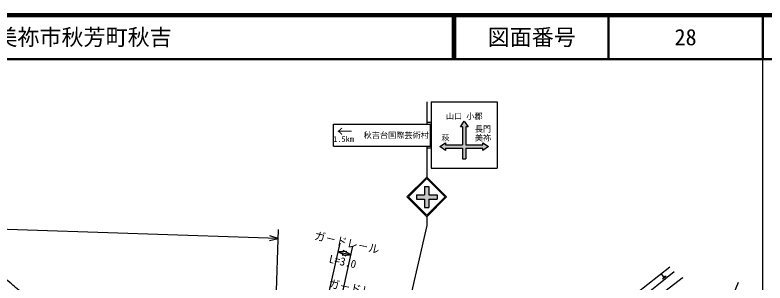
# Model space of a CAD drawing. Units: millimetres, scale not verified. Extents: x 40000 to 680000, y 20000 to 380000.
# Drawn here: x 409484 to 579500, y 319397 to 380000 of the extents above; entities that cross this region are included whole.
import ezdxf
from ezdxf.enums import TextEntityAlignment as Align

# ---------------------------------------------------------------- set-up
doc = ezdxf.new("R2010")
doc.units = ezdxf.units.MM
doc.header["$LTSCALE"] = 1000
for name, color, linetype, lineweight in [('M-BGD', 7, 'Continuous', 25), ('M-STR-STRC', 7, 'Continuous', 25), ('M-TTL', 2, 'Continuous', 140), ('M-TTL-BAND', 7, 'Continuous', 25), ('M-TTL-LINE', 7, 'Continuous', 50)]:
    doc.layers.add(name, color=color, linetype=linetype, lineweight=lineweight)
doc.layers.add('M-TTL-TXT', color=7, linetype='Continuous')
doc.styles.add('@ＭＳ ゴシック', font='')
doc.styles.add('ＭＳ ゴシック', font='')
doc.styles.get('@ＭＳ ゴシック').set_extended_font_data('@MS Gothic')
doc.styles.get('ＭＳ ゴシック').set_extended_font_data('MS Gothic')

msp = doc.modelspace()

# ---------------------------------------------------------------- hatches: boundary and pattern name
at = {"layer": 'M-STR-STRC'}
for points in [[(507073, 351118), (507073, 350618), (510948, 350618), (510948, 354743), (510448, 354743), (511323, 355993), (512198, 354743), (511698, 354743), (511698, 350618), (515573, 350618), (515573, 351118), (516823, 350243), (515573, 349368), (515573, 349868), (511698, 349868), (511698, 347493), (510948, 347493), (510948, 349868), (507073, 349868), (507073, 349368), (505823, 350243)], [(500463, 339359), (502323, 339359), (502324, 341219), (503324, 341219), (503323, 339359), (505183, 339359), (505183, 338359), (503323, 338359), (503323, 336499), (502323, 336499), (502323, 338359), (500463, 338359)]]:
    msp.add_hatch(color=256, dxfattribs=at).paths.add_polyline_path(points)

# ---------------------------------------------------------------- linework, layer by layer
at = {"layer": 'M-BGD'}
for p, q in [((469131, 329471), (60729, 343036)), ((469131, 329471), (467217, 330053)), ((467775, 288637), (469197, 331470)), ((467183, 329018), (469131, 329471)), ((473805, 286454), (483163, 328390)), ((476733, 285801), (486091, 327736)), ((484725, 326522), (482727, 326438)), ((482727, 326438), (485655, 325784)), ((482727, 326438), (484500, 325512)), ((485655, 325784), (483882, 326710)), ((483657, 325700), (485655, 325784)), ((548566, 313672), (558886, 322010)), ((556543, 320762), (556037, 321389)), ((557062, 320922), (556278, 320289)), ((556803, 320842), (556411, 320525)), ((556641, 320841), (556445, 320683)), ((567327, 304975), (573518, 319583))]:
    msp.add_line(p, q, dxfattribs=at)
for points in [[(557912, 323001), (547983, 315141), (548566, 313672)], [(560885, 320589), (560712, 320462), (550200, 312434)]]:
    msp.add_lwpolyline(points, dxfattribs=at)
msp.add_open_spline([(415682, 313862), (414369, 314632), (413975, 314865), (412951, 315611), (411891, 316381), (411370, 316906), (410368, 317749), (409197, 318736), (408829, 319058), (407395, 320306)], degree=3, knots=[0, 0, 0, 0, 1, 1, 1, 2, 2, 2, 3, 3, 3, 3], dxfattribs=at)
at = {"layer": 'M-STR-STRC'}
for p, q in [((502823, 360359), (502823, 355309)), ((503823, 360359), (503823, 345359)), ((503823, 360359), (518823, 360359)), ((518823, 360359), (518823, 345359)), ((502823, 355734), (503823, 355734)), ((510448, 354743), (511323, 355993)), ((511323, 355993), (512198, 354743)), ((481706, 350309), (481706, 355309)), ((481706, 355309), (503706, 355309)), ((503706, 350309), (503706, 355309)), ((510948, 354743), (510448, 354743)), ((510948, 354743), (510948, 350618)), ((512198, 354743), (511698, 354743)), ((511698, 354743), (511698, 350618)), ((481706, 350309), (503706, 350309)), ((502823, 350309), (502823, 343359)), ((505823, 350243), (507073, 351118)), ((507073, 349368), (505823, 350243)), ((507073, 351118), (507073, 350618)), ((507073, 350618), (510948, 350618)), ((511698, 350618), (515573, 350618)), ((515573, 351118), (516823, 350243)), ((515573, 350618), (515573, 351118)), ((516823, 350243), (515573, 349368)), ((502823, 349984), (503823, 349984)), ((507073, 349868), (507073, 349368)), ((507073, 349868), (510948, 349868)), ((510948, 349868), (510948, 347493)), ((511698, 349868), (511698, 347493)), ((511698, 349868), (515573, 349868)), ((515573, 349368), (515573, 349868)), ((510948, 347493), (511698, 347493)), ((503823, 345359), (518823, 345359)), ((498322, 338859), (502822, 343359)), ((498676, 338859), (502822, 343005)), ((507323, 338859), (502823, 343359)), ((506969, 338859), (502825, 343003)), ((502324, 341219), (502323, 339359)), ((502324, 341219), (503324, 341219)), ((503324, 341219), (503323, 339359)), ((498323, 338859), (502822, 334359)), ((498676, 338859), (502822, 334712)), ((500463, 339359), (500463, 338359)), ((500463, 339359), (502323, 339359)), ((500463, 338359), (502323, 338359)), ((502323, 338359), (502323, 336499)), ((502822, 334712), (506969, 338859)), ((502823, 334359), (507323, 338859)), ((503323, 339359), (505183, 339359)), ((503323, 338359), (505183, 338359)), ((503323, 338359), (503323, 336499)), ((505183, 339359), (505183, 338359)), ((502323, 336499), (503323, 336499)), ((502823, 334359), (502823, 332359)), ((502823, 332359), (491262, 281901))]:
    msp.add_line(p, q, dxfattribs=at)
at = {"layer": 'M-TTL'}
msp.add_line((680000, 380000), (40000, 380000), dxfattribs=at)
at = {"layer": 'M-TTL-BAND'}
msp.add_line((579000, 20000), (579000, 370000), dxfattribs=at)
at = {"layer": 'M-TTL-LINE'}
for p, q in [((508747, 380000), (508747, 370000)), ((509247, 380000), (509247, 370000)), ((543997, 380000), (543997, 370000)), ((579000, 380000), (579000, 370000)), ((40000, 370000), (680000, 370000))]:
    msp.add_line(p, q, dxfattribs=at)

# ---------------------------------------------------------------- texts
at = {"layer": 'M-BGD', "style": 'ＭＳ ゴシック'}
for rotation, p in [(347.421, (484409, 327087)), (348.64, (487664, 316392))]:
    msp.add_text('ガ－ドレ－ル', height=1833, rotation=rotation, dxfattribs=at).set_placement(p, align=Align.BOTTOM_CENTER)
at = {"layer": 'M-BGD', "style": '@ＭＳ ゴシック'}
msp.add_text('L=3.0', height=1833, rotation=347.421, dxfattribs=at).set_placement((483973, 325135), align=Align.TOP_CENTER)
at = {"layer": 'M-STR-STRC', "style": 'ＭＳ ゴシック'}
for s, height, p in [('山口 小郡', 1320, (511323, 357093)), ('←', 2566, (484206, 353684)), ('秋吉台国際芸術村', 1320, (495906, 352809)), ('長門', 1320, (515573, 354218)), ('1.5km', 1320, (483956, 351934)), ('萩', 1320, (507073, 352218)), ('美祢', 1320, (515573, 352218))]:
    msp.add_text(s, height=height, dxfattribs=at).set_placement(p, align=Align.MIDDLE_CENTER)
at = {"layer": 'M-TTL-TXT', "style": 'ＭＳ ゴシック'}
msp.add_text('美祢市秋芳町秋吉', height=3666, dxfattribs=at).set_placement((405024, 375000), align=Align.MIDDLE_LEFT)
for s, p in [('図面番号', (526622, 375000)), ('28', (561497, 375000))]:
    msp.add_text(s, height=3666, dxfattribs=at).set_placement(p, align=Align.MIDDLE_CENTER)

doc.saveas('drawing.dxf')
